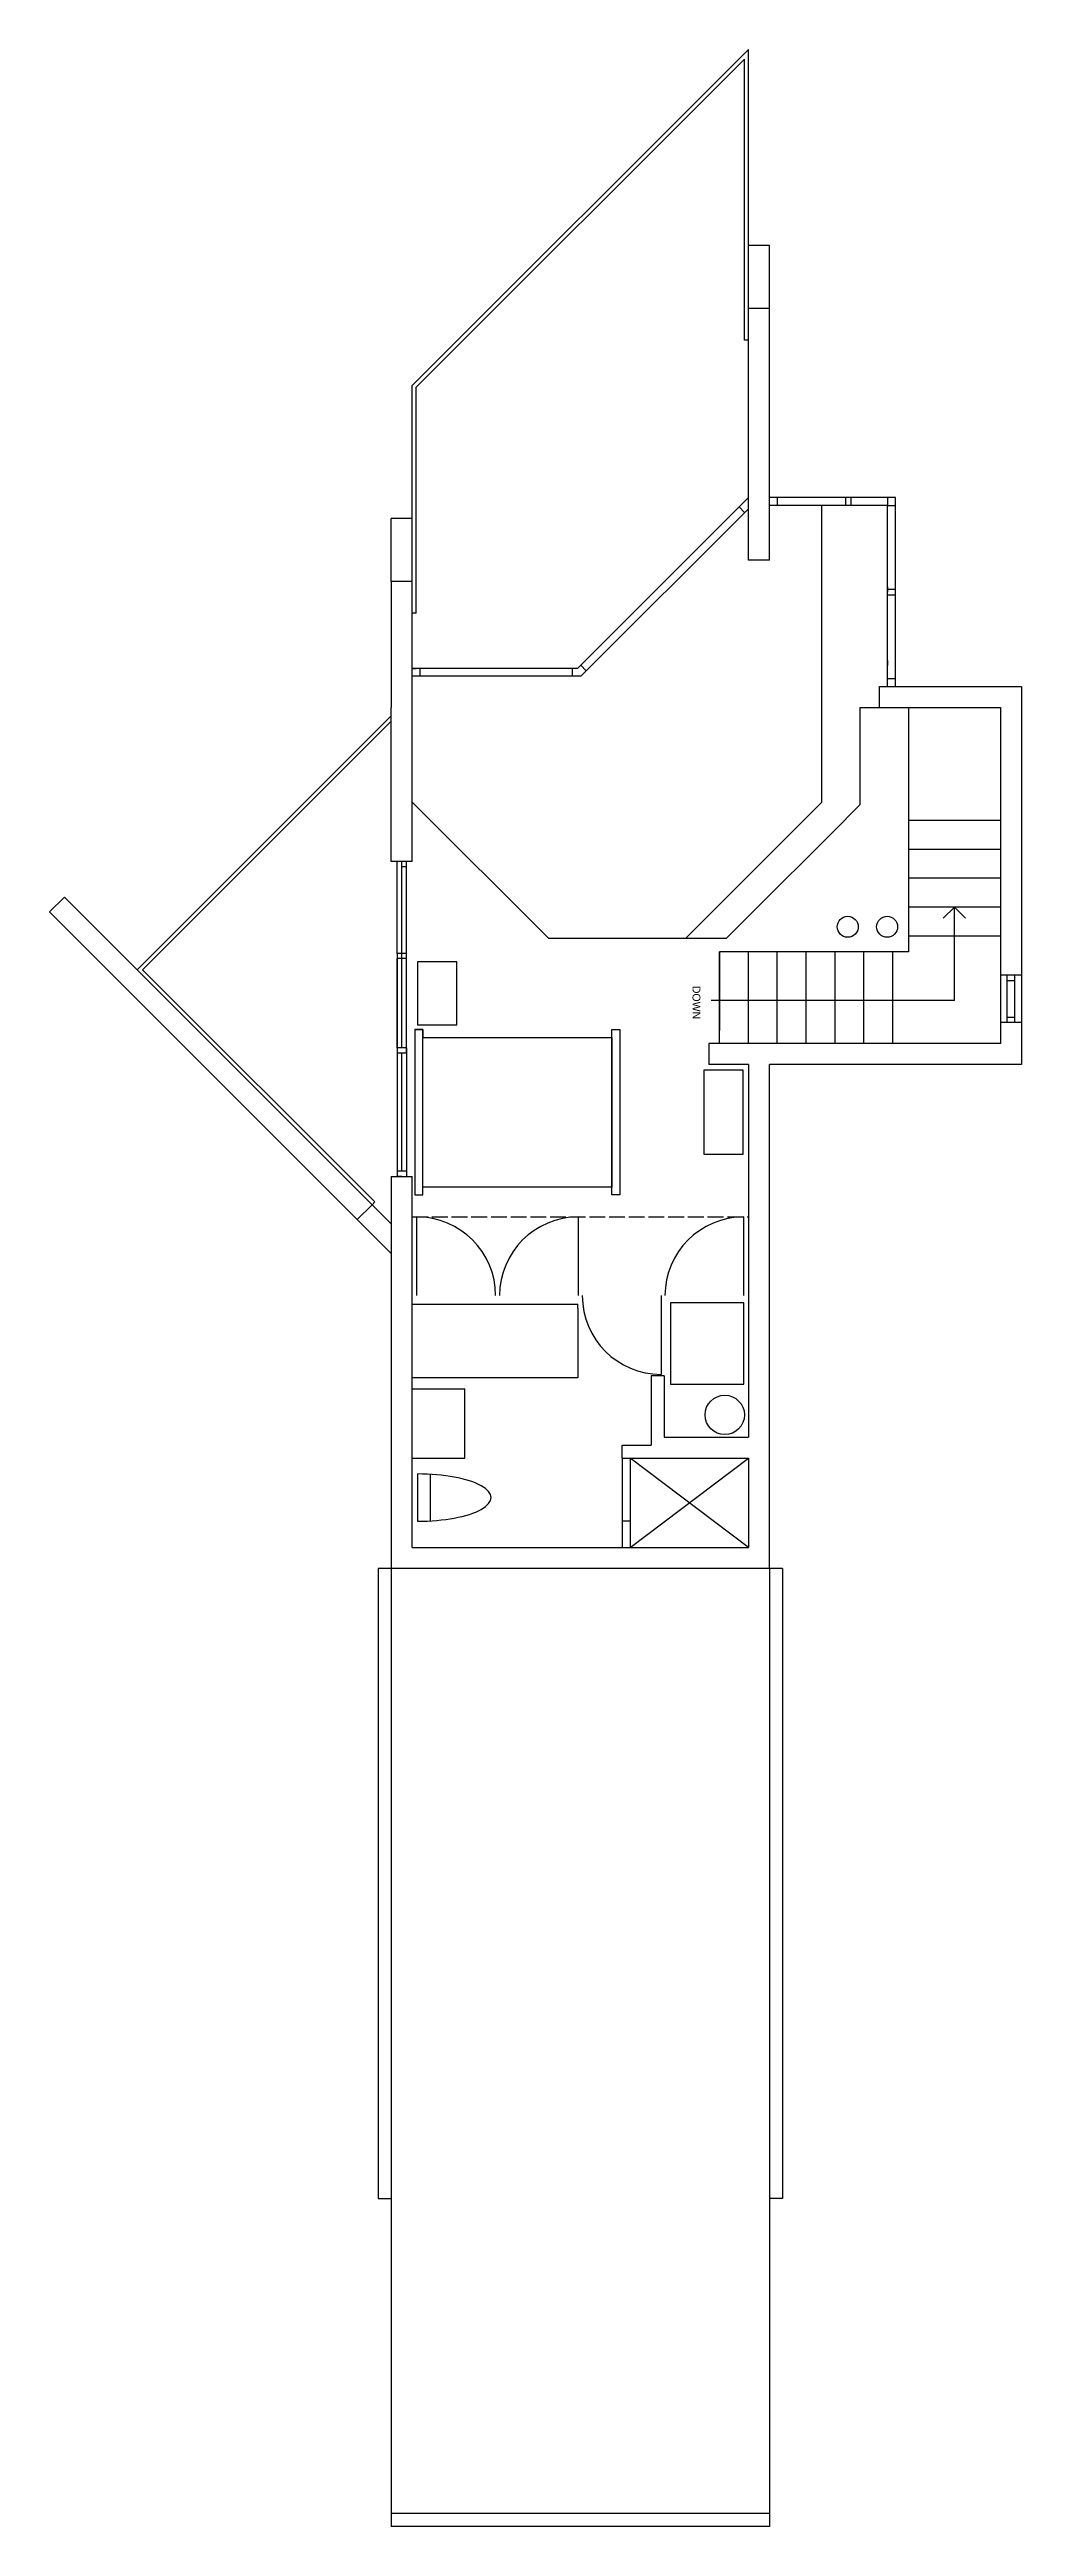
# Model space of a CAD drawing. Header units: inches. Extents: x -16498 to -561, y 141 to 7454.
# Drawn here: x -1401 to -1031, y 2301 to 3245 of the extents above; entities that cross this region are included whole.
import ezdxf

# ---------------------------------------------------------------- set-up
doc = ezdxf.new("R2010")
doc.units = ezdxf.units.IN
doc.header["$LTSCALE"] = 0.5
doc.header["$MEASUREMENT"] = 0
doc.linetypes.add('ACAD_ISO02W100', pattern=[15, 12, -3])
for name, color, linetype in [('A-doors', 254, 'Continuous'), ('A-Elev-South', 7, 'Continuous'), ('A-fixtures', 140, 'Continuous'), ('A-furniture', 33, 'Continuous'), ('A-glazing', 252, 'Continuous'), ('A-millwork', 252, 'Continuous'), ('A-roof', 253, 'Continuous'), ('A-soffit', 251, 'ACAD_ISO02W100'), ('A-stairs', 252, 'Continuous'), ('A-text', 254, 'Continuous'), ('A-walls', 7, 'Continuous')]:
    doc.layers.add(name, color=color, linetype=linetype)

msp = doc.modelspace()

# ---------------------------------------------------------------- linework, layer by layer
at = {"layer": 'A-doors'}
msp.add_line((-1166.52, 2739.61), (-1171.52, 2739.61), dxfattribs=at)
at = {"layer": 'A-Elev-South', "color": 251}
for p, q in [((-1134.52, 3146.23), (-1134.52, 3170.23)), ((-1264.77, 2864.53), (-1264.77, 2815.57)), ((-1264.77, 2862.53), (-1264.77, 2815.57))]:
    msp.add_line(p, q, dxfattribs=at)
at = {"layer": 'A-Elev-South', "color": 252}
for p, q in [((-1126.52, 3146.23), (-1126.52, 3170.23)), ((-1270.52, 3042.23), (-1270.52, 3066.23)), ((-1262.52, 3042.23), (-1262.52, 3066.23))]:
    msp.add_line(p, q, dxfattribs=at)
at = {"layer": 'A-Elev-South', "color": 7}
msp.add_line((-1270.52, 3042.23), (-1270.52, 2994.23), dxfattribs=at)
at = {"layer": 'A-Elev-South', "color": 250}
for p, q in [((-1268.27, 2900.57), (-1268.27, 2935.57)), ((-1264.77, 2864.53), (-1264.77, 2898.57))]:
    msp.add_line(p, q, dxfattribs=at)
at = {"layer": 'A-Elev-South', "color": 253}
msp.add_line((-1268.27, 2864.53), (-1268.27, 2898.57), dxfattribs=at)
at = {"layer": 'A-fixtures'}
for p, q in [((-1260.52, 2702.23), (-1260.52, 2684.23)), ((-1260.52, 2702.23), (-1260.52, 2684.23)), ((-1255.52, 2684.38), (-1255.52, 2702.09)), ((-1182.52, 2708.23), (-1182.52, 2674.23)), ((-1134.52, 2674.23), (-1179.52, 2708.23)), ((-1179.52, 2674.23), (-1134.52, 2708.23)), ((-1179.52, 2708.23), (-1179.52, 2674.23)), ((-1179.52, 2684.23), (-1182.52, 2684.23))]:
    msp.add_line(p, q, dxfattribs=at)
msp.add_lwpolyline([(-1136.2, 2767.42), (-1164.2, 2767.42), (-1164.2, 2736.42), (-1136.2, 2736.42), (-1136.2, 2767.42)], dxfattribs=at)
msp.add_circle((-1143.52, 2724.73), 7.5, dxfattribs=at)
msp.add_ellipse((-1260.52, 2693.23), major_axis=(-28, 0), ratio=0.321429, start_param=1.570796, end_param=4.712389, dxfattribs=at)
at = {"layer": 'A-furniture'}
for points in [[(-1260.52, 2897.32), (-1260.52, 2873.32), (-1245.52, 2873.32), (-1245.52, 2897.32), (-1260.52, 2897.32)], [(-1261.52, 2871.55), (-1261.52, 2808.55), (-1258.52, 2808.55), (-1258.52, 2871.55), (-1261.52, 2871.55), (-1258.52, 2871.55), (-1258.52, 2868.55), (-1186.52, 2868.55), (-1186.52, 2871.55), (-1186.52, 2871.55), (-1183.52, 2871.55), (-1183.52, 2808.55), (-1186.52, 2808.55), (-1186.52, 2811.55), (-1186.52, 2868.55), (-1186.52, 2811.55), (-1258.52, 2811.55)], [(-1136.52, 2856.05), (-1151.52, 2856.05), (-1151.52, 2824.05), (-1136.52, 2824.05), (-1136.52, 2856.05)]]:
    msp.add_lwpolyline(points, dxfattribs=at)
at = {"layer": 'A-glazing'}
for p, q in [((-1199.62, 3009.14), (-1134.52, 3074.23)), ((-1198.37, 3006.14), (-1134.52, 3069.99)), ((-1135.94, 3068.57), (-1138.06, 3070.7)), ((-1081.52, 3074.23), (-1126.52, 3074.23)), ((-1081.52, 3071.23), (-1126.52, 3071.23)), ((-1123.52, 3074.23), (-1123.52, 3071.23)), ((-1097.52, 3074.23), (-1097.52, 3071.23)), ((-1095.52, 3074.23), (-1095.52, 3071.23)), ((-1078.52, 3074.23), (-1081.52, 3074.23)), ((-1081.52, 3074.23), (-1081.52, 3071.23)), ((-1081.52, 3071.23), (-1078.52, 3071.23)), ((-1081.52, 3002.23), (-1081.52, 3071.23)), ((-1078.52, 3002.23), (-1078.52, 3074.23)), ((-1081.52, 3040.23), (-1081.52, 3038.23)), ((-1081.52, 3037.23), (-1081.52, 3039.23)), ((-1078.52, 3039.23), (-1081.52, 3039.23)), ((-1081.52, 3037.23), (-1078.52, 3037.23)), ((-1081.52, 3012.23), (-1081.52, 3010.23)), ((-1078.52, 3010.23), (-1078.52, 3012.23)), ((-1201.52, 3009.14), (-1262.52, 3009.14)), ((-1201.52, 3006.14), (-1262.52, 3006.14)), ((-1259.52, 3006.14), (-1259.52, 3009.14)), ((-1199.62, 3009.14), (-1201.52, 3009.14)), ((-1201.52, 3006.14), (-1201.52, 3009.14)), ((-1198.37, 3006.14), (-1201.52, 3006.14)), ((-1196.24, 3008.27), (-1198.37, 3010.39)), ((-1078.52, 3005.23), (-1081.52, 3005.23)), ((-1264.77, 2935.57), (-1266.52, 2935.57)), ((-1264.77, 2933.57), (-1266.52, 2933.57)), ((-1264.77, 2900.57), (-1268.27, 2900.57)), ((-1268.27, 2900.57), (-1268.27, 2815.57)), ((-1264.77, 2898.57), (-1268.27, 2898.57)), ((-1145.52, 2901.23), (-1145.52, 2871.23)), ((-1036.02, 2874.23), (-1036.02, 2892.23)), ((-1036.02, 2890.23), (-1033.02, 2890.23)), ((-1033.02, 2874.23), (-1033.02, 2892.23)), ((-1036.02, 2876.23), (-1033.02, 2876.23)), ((-1268.27, 2864.53), (-1268.27, 2815.57)), ((-1264.77, 2864.53), (-1268.27, 2864.53)), ((-1264.77, 2862.53), (-1268.27, 2862.53)), ((-1264.77, 2817.57), (-1268.27, 2817.57)), ((-1266.52, 2815.57), (-1268.27, 2815.57))]:
    msp.add_line(p, q, dxfattribs=at)
at = {"layer": 'A-millwork'}
for p, q in [((-1262.52, 3116.95), (-1134.52, 3244.95)), ((-1134.52, 3170.23), (-1134.52, 3244.95)), ((-1134.52, 3134.23), (-1136.02, 3134.23)), ((-1262.52, 3066.23), (-1262.52, 3116.95)), ((-1261.02, 3030.23), (-1262.52, 3030.23)), ((-1262.52, 3009.14), (-1261.02, 3009.14)), ((-1365.19, 2894.34), (-1270.52, 2989.01)), ((-1266.52, 2864.53), (-1266.52, 2935.57)), ((-1264.77, 2898.57), (-1264.77, 2935.57)), ((-1266.52, 2864.53), (-1266.52, 2899.53)), ((-1264.77, 2898.57), (-1264.77, 2899.53)), ((-1276.72, 2805.86), (-1365.19, 2894.34)), ((-1266.52, 2817.57), (-1266.52, 2862.53)), ((-1266.52, 2817.57), (-1266.52, 2862.53)), ((-1264.77, 2862.53), (-1264.77, 2864.53)), ((-1260.77, 2770.17), (-1260.77, 2800.17)), ((-1199.27, 2770.17), (-1199.27, 2800.17)), ((-1136.27, 2770.17), (-1136.27, 2800.17)), ((-1262.52, 2766.92), (-1199.52, 2766.92)), ((-1199.52, 2765.42), (-1199.52, 2766.92)), ((-1199.52, 2765.42), (-1199.52, 2738.92)), ((-1167.77, 2770.17), (-1167.77, 2740.17)), ((-1199.52, 2738.92), (-1262.52, 2738.92)), ((-1262.52, 2734.61), (-1242.52, 2734.61)), ((-1242.52, 2708.23), (-1242.52, 2734.61)), ((-1262.52, 2708.23), (-1242.52, 2708.23))]:
    msp.add_line(p, q, dxfattribs=at)
at = {"layer": 'A-millwork', "color": 251}
for p, q in [((-1261.02, 3116.33), (-1136.02, 3241.33)), ((-1136.02, 3134.23), (-1136.02, 3241.33)), ((-1261.02, 3030.23), (-1261.02, 3116.33))]:
    msp.add_line(p, q, dxfattribs=at)
at = {"layer": 'A-millwork', "color": 254}
msp.add_line((-1367.32, 2894.34), (-1270.52, 2991.13), dxfattribs=at)
at = {"layer": 'A-millwork'}
for centre, start, end in [((-1260.77, 2770.17), 0, 90), ((-1199.27, 2770.17), 90, 180), ((-1136.27, 2770.17), 90, 180), ((-1167.77, 2770.17), 180, 270)]:
    msp.add_arc(centre, 30, start, end, dxfattribs=at)
at = {"layer": 'A-roof'}
for p, q in [((-1275.52, 2666.23), (-1275.52, 2426.23)), ((-1270.52, 2666.23), (-1275.52, 2666.23)), ((-1270.52, 2666.23), (-1270.52, 2306.23)), ((-1126.52, 2666.23), (-1126.52, 2306.23)), ((-1121.52, 2666.23), (-1126.52, 2666.23)), ((-1121.52, 2666.23), (-1121.52, 2426.23)), ((-1275.52, 2426.23), (-1270.52, 2426.23)), ((-1121.52, 2426.23), (-1126.52, 2426.23)), ((-1126.52, 2306.23), (-1270.52, 2306.23)), ((-1270.52, 2306.23), (-1270.52, 2301.23)), ((-1126.52, 2306.23), (-1126.52, 2301.23)), ((-1126.52, 2301.23), (-1270.52, 2301.23))]:
    msp.add_line(p, q, dxfattribs=at)
at = {"layer": 'A-soffit'}
msp.add_line((-1262.52, 2800.17), (-1134.52, 2800.17), dxfattribs=at)
at = {"layer": 'A-stairs'}
for p, q in [((-1106.52, 2958.23), (-1106.52, 3071.23)), ((-1158.52, 2906.23), (-1106.52, 2958.23)), ((-1038.52, 2951.19), (-1073.52, 2951.19)), ((-1038.52, 2940.19), (-1073.52, 2940.19)), ((-1038.52, 2929.19), (-1073.52, 2929.19)), ((-1038.52, 2918.19), (-1073.52, 2918.19)), ((-1038.52, 2907.19), (-1073.52, 2907.19)), ((-1145.52, 2866.23), (-1145.52, 2901.23)), ((-1134.52, 2866.23), (-1134.52, 2901.23)), ((-1123.52, 2866.23), (-1123.52, 2901.23)), ((-1112.52, 2866.23), (-1112.52, 2901.23)), ((-1101.52, 2866.23), (-1101.52, 2901.23)), ((-1090.52, 2866.23), (-1090.52, 2901.23)), ((-1079.52, 2866.23), (-1079.52, 2901.23))]:
    msp.add_line(p, q, dxfattribs=at)
at = {"layer": 'A-text'}
for p, q in [((-1056.02, 2918.19), (-1060.27, 2913.94)), ((-1056.02, 2882.69), (-1056.02, 2918.19)), ((-1056.02, 2918.19), (-1051.78, 2913.94)), ((-1056.02, 2882.69), (-1148.66, 2882.69))]:
    msp.add_line(p, q, dxfattribs=at)
at = {"layer": 'A-walls', "color": 252}
for p, q in [((-1126.52, 3170.23), (-1134.52, 3170.23)), ((-1262.52, 3066.23), (-1270.52, 3066.23))]:
    msp.add_line(p, q, dxfattribs=at)
at = {"layer": 'A-walls'}
for p, q in [((-1134.52, 3050.42), (-1134.52, 3146.23)), ((-1126.52, 3146.23), (-1134.52, 3146.23)), ((-1126.52, 3050.42), (-1126.52, 3146.23)), ((-1126.52, 3050.42), (-1134.52, 3050.42)), ((-1262.52, 3042.23), (-1270.52, 3042.23)), ((-1262.52, 2935.57), (-1262.52, 3042.23)), ((-1084.52, 2994.23), (-1084.52, 3002.23)), ((-1084.52, 3002.23), (-1030.52, 3002.23)), ((-1030.52, 3002.23), (-1030.52, 2892.23)), ((-1270.52, 2935.57), (-1270.52, 2994.23)), ((-1092.06, 2994.23), (-1092.06, 2957.14)), ((-1092.06, 2994.23), (-1038.52, 2994.23)), ((-1073.52, 2994.23), (-1073.52, 2901.23)), ((-1038.52, 2994.23), (-1038.52, 2892.23)), ((-1210.52, 2906.23), (-1262.52, 2958.23)), ((-1102.52, 2946.67), (-1092.06, 2957.14)), ((-1102.52, 2946.67), (-1132.5, 2916.7)), ((-1262.52, 2935.57), (-1270.52, 2935.57)), ((-1142.97, 2906.23), (-1132.5, 2916.7)), ((-1142.97, 2906.23), (-1210.52, 2906.23)), ((-1073.52, 2901.23), (-1145.52, 2901.23)), ((-1030.52, 2892.23), (-1038.52, 2892.23)), ((-1038.52, 2874.23), (-1038.52, 2866.23)), ((-1030.52, 2874.23), (-1038.52, 2874.23)), ((-1030.52, 2874.23), (-1030.52, 2858.23)), ((-1038.52, 2866.23), (-1149.52, 2866.23)), ((-1149.52, 2866.23), (-1149.52, 2858.23)), ((-1134.52, 2858.23), (-1149.52, 2858.23)), ((-1134.52, 2858.23), (-1134.52, 2716.23)), ((-1126.52, 2666.23), (-1126.52, 2858.23)), ((-1030.52, 2858.23), (-1126.52, 2858.23)), ((-1270.52, 2815.57), (-1270.52, 2666.23)), ((-1270.52, 2815.57), (-1262.52, 2815.57)), ((-1262.52, 2674.23), (-1262.52, 2815.57)), ((-1171.52, 2739.61), (-1171.52, 2713.23)), ((-1166.52, 2739.61), (-1166.52, 2716.23)), ((-1182.52, 2713.23), (-1171.52, 2713.23)), ((-1182.52, 2708.23), (-1182.52, 2713.23)), ((-1166.52, 2716.23), (-1134.52, 2716.23)), ((-1182.52, 2708.23), (-1134.52, 2708.23)), ((-1134.52, 2708.23), (-1134.52, 2674.23)), ((-1262.52, 2674.23), (-1134.52, 2674.23)), ((-1126.52, 2666.23), (-1270.52, 2666.23))]:
    msp.add_line(p, q, dxfattribs=at)
at = {"layer": 'A-walls', "color": 253}
for p, q in [((-1262.52, 3042.23), (-1270.52, 3042.23)), ((-1394.98, 2922.01), (-1270.52, 2797.54)), ((-1038.52, 2892.23), (-1038.52, 2874.23)), ((-1030.52, 2892.23), (-1030.52, 2874.23)), ((-1277.78, 2804.8), (-1276.72, 2805.86))]:
    msp.add_line(p, q, dxfattribs=at)
at = {"layer": 'A-walls', "color": 254}
for p, q in [((-1400.64, 2916.35), (-1394.98, 2922.01)), ((-1287.68, 2803.39), (-1400.64, 2916.35)), ((-1270.52, 2786.23), (-1287.68, 2803.39)), ((-1283.44, 2799.14), (-1277.78, 2804.8))]:
    msp.add_line(p, q, dxfattribs=at)
at = {"layer": 'A-walls'}
for centre in [(-1096.67, 2910.71), (-1081.67, 2910.71)]:
    msp.add_circle(centre, 4, dxfattribs=at)

# ---------------------------------------------------------------- texts
at = {"layer": 'A-text'}
msp.add_text('DOWN', height=3, rotation=270, dxfattribs=at).set_placement((-1155.78, 2888.21))

doc.saveas('drawing.dxf')
